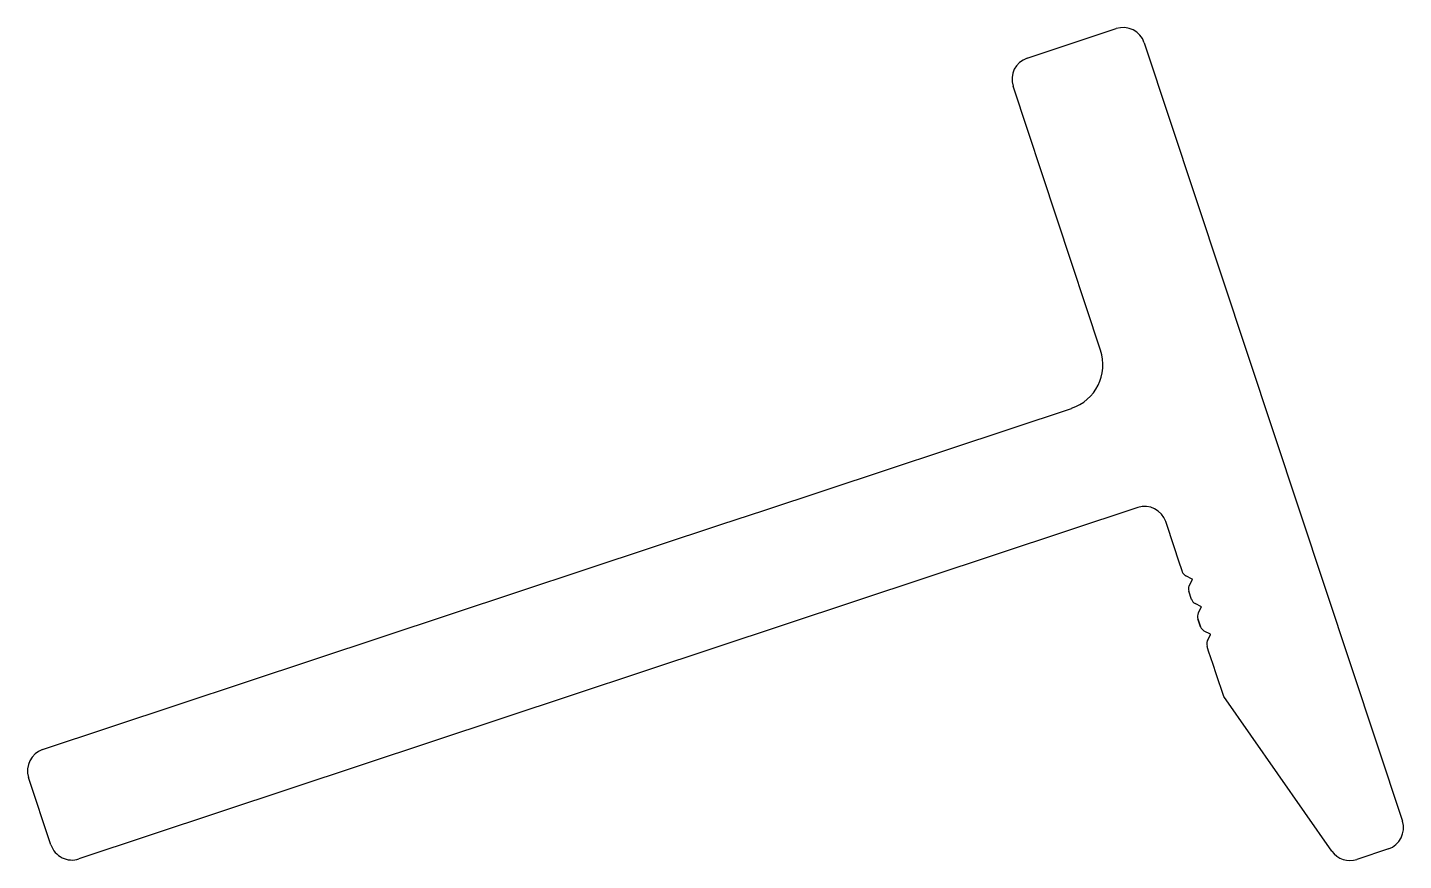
# Model space of a CAD drawing. Header units: inches. Extents: x -22.8 to 24.7, y -0.2 to 28.5.
import ezdxf

# ---------------------------------------------------------------- set-up
doc = ezdxf.new("R2010")
doc.units = ezdxf.units.IN
doc.header["$MEASUREMENT"] = 0
doc.layers.add('3', color=7, linetype='Continuous')

msp = doc.modelspace()

# ---------------------------------------------------------------- linework, layer by layer
at = {"layer": '3', "color": 7, "linetype": 'Continuous'}
for p, q in [((11.686, 27.471), (14.76, 28.491)), ((15.723, 28.007), (24.623, 1.177)), ((14.221, 17.409), (11.203, 26.508)), ((2.61, 11.885), (13.214, 15.402)), ((15.501, 11.98), (-21.003, -0.129)), ((1.164, 11.405), (2.61, 11.885)), ((-22.253, 3.637), (1.164, 11.405)), ((16.763, 10.596), (16.464, 11.496)), ((16.905, 10.166), (16.763, 10.596)), ((17.038, 9.768), (16.905, 10.166)), ((16.905, 10.166), (16.905, 10.166)), ((17.038, 9.768), (17.038, 9.768)), ((17.038, 9.768), (17.038, 9.768)), ((17.038, 9.768), (17.038, 9.768)), ((17.038, 9.768), (17.038, 9.768)), ((17.038, 9.768), (17.038, 9.768)), ((17.038, 9.768), (17.038, 9.768)), ((17.038, 9.768), (17.038, 9.768)), ((17.379, 9.514), (17.163, 9.623)), ((17.274, 9.287), (17.383, 9.504)), ((17.352, 8.818), (17.26, 9.096)), ((17.694, 8.565), (17.478, 8.674)), ((17.589, 8.338), (17.697, 8.554)), ((17.667, 7.869), (17.575, 8.147)), ((17.575, 8.147), (17.667, 7.869)), ((17.667, 7.869), (17.575, 8.147)), ((17.575, 8.147), (17.667, 7.869)), ((17.667, 7.869), (17.575, 8.147)), ((17.575, 8.147), (17.575, 8.147)), ((18.009, 7.616), (17.792, 7.725)), ((17.904, 7.389), (18.012, 7.605)), ((17.944, 7.036), (17.89, 7.198)), ((17.89, 7.198), (17.89, 7.198)), ((17.89, 7.198), (17.89, 7.198)), ((17.89, 7.198), (17.89, 7.198)), ((18.099, 6.569), (17.944, 7.036)), ((18.203, 6.255), (18.099, 6.569)), ((18.099, 6.569), (18.099, 6.569)), ((18.463, 5.469), (18.203, 6.255)), ((18.203, 6.255), (18.203, 6.255)), ((22.194, 0.141), (18.463, 5.469)), ((-21.966, 0.354), (-22.736, 2.674)), ((24.14, 0.214), (23.059, -0.145))]:
    msp.add_line(p, q, dxfattribs=at)
for centre, radius, start, end in [((15, 27.767), 0.762, 18.3516, 108.3516), ((11.926, 26.748), 0.762, 108.3516, 198.3516), ((12.714, 16.909), 1.587, 288.3516, 18.3516), ((15.741, 11.256), 0.762, 18.3516, 108.3516), ((17.275, 9.846), 0.25, 198.3516, 243.3516), ((17.375, 9.507), 0.008, 333.3516, 63.3516), ((17.497, 9.175), 0.25, 153.3516, 198.3516), ((17.59, 8.897), 0.25, 198.3516, 243.3516), ((17.69, 8.558), 0.008, 333.3516, 63.3516), ((17.812, 8.226), 0.25, 153.3516, 198.3516), ((17.905, 7.948), 0.25, 198.3516, 243.3516), ((18.005, 7.609), 0.008, 333.3516, 63.3516), ((18.127, 7.277), 0.25, 153.3516, 198.3516), ((-22.013, 2.914), 0.762, 108.3516, 198.3516), ((23.9, 0.937), 0.762, 288.3516, 18.3516), ((-21.243, 0.594), 0.762, 198.3516, 288.3516), ((22.819, 0.578), 0.762, 215.0026, 288.3516)]:
    msp.add_arc(centre, radius, start, end, dxfattribs=at)

doc.saveas('drawing.dxf')
